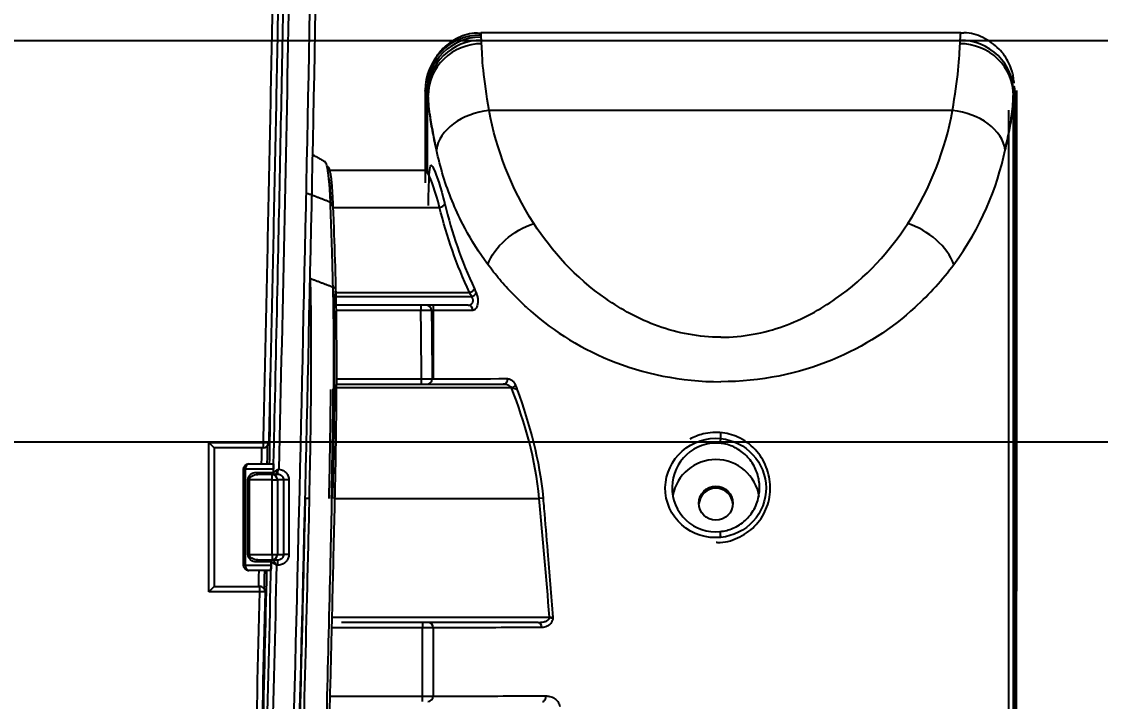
# Model space of a CAD drawing. Header units: millimetres. Extents: x 28 to 2369, y -329 to 1679.
# Drawn here: x 1979.1 to 2080.1, y 1280.6 to 1344.3 of the extents above; entities that cross this region are included whole.
import ezdxf

# ---------------------------------------------------------------- set-up
doc = ezdxf.new("R2010")
doc.units = ezdxf.units.MM
doc.layers.get('Defpoints').update_dxf_attribs({"linetype": 'CONTINUOUS'})
doc.layers.add('1LINE', color=7, linetype='CONTINUOUS')
doc.styles.add('Annotative', font='malgun.ttf')
doc.dimstyles.new('WOO', dxfattribs={"dimtxt": 20, "dimasz": 2, "dimexe": 1.25, "dimexo": 0.3, "dimgap": 1, "dimtad": 1, "dimdec": 1, "dimzin": 1, "dimdsep": 46, "dimtxsty": 'Annotative', "dimcen": 0, "dimclrd": 1, "dimclre": 1, "dimclrt": 2, "dimadec": 0, "dimazin": 0, "dimtfac": 1, "dimtdec": 1, "dimtofl": 0, "dimtmove": 0, "dimatfit": 3, "dimfxl": 0, "dimarcsym": 0})

# ---------------------------------------------------------------- blocks, each defined once
blk = doc.blocks.new('*D14')
at = {"layer": '1LINE', "color": 1, "lineweight": -2}
for p, q in [((1882.84, 1304.92), (2123.76, 1304.92)), ((2122.51, 1302.92), (2122.51, 846.68)), ((1807.34, 844.68), (2123.76, 844.68))]:
    blk.add_line(p, q, dxfattribs=at)
at = {"layer": '1LINE', "color": 1}
for points in [[(2122.18, 1302.92), (2122.84, 1302.92), (2122.51, 1304.92)], [(2122.18, 846.68), (2122.84, 846.68), (2122.51, 844.68)]]:
    blk.add_solid(points, dxfattribs=at)
at = {"layer": 'Defpoints', "color": 0}
for p in [(1882.54, 1304.92, 0), (1807.04, 844.68), (2122.51, 844.68)]:
    blk.add_point(p, dxfattribs=at)
at = {"layer": '1LINE', "color": 2, "insert": (2111.18, 1074.8), "char_height": 20, "attachment_point": 5, "rotation": 90, "style": 'Annotative'}
blk.add_mtext('460', dxfattribs=at)
blk = doc.blocks.new('*D15')
at = {"layer": '1LINE', "color": 1, "lineweight": -2}
for p, q in [((1882.84, 1342.52), (2179.26, 1342.52)), ((2178.01, 846.68), (2178.01, 1340.52)), ((1807.34, 844.68), (2179.26, 844.68))]:
    blk.add_line(p, q, dxfattribs=at)
at = {"layer": '1LINE', "color": 1}
for points in [[(2177.68, 1340.52), (2178.35, 1340.52), (2178.01, 1342.52)], [(2177.68, 846.68), (2178.35, 846.68), (2178.01, 844.68)]]:
    blk.add_solid(points, dxfattribs=at)
at = {"layer": 'Defpoints', "color": 0}
for p in [(1882.54, 1342.52, 0), (2178.01, 1342.52), (1807.04, 844.68)]:
    blk.add_point(p, dxfattribs=at)
at = {"layer": '1LINE', "color": 2, "insert": (2166.68, 1093.6), "char_height": 20, "attachment_point": 5, "rotation": 90, "style": 'Annotative'}
blk.add_mtext('498', dxfattribs=at)

msp = doc.modelspace()

# ---------------------------------------------------------------- linework, layer by layer
at = {"layer": '1LINE'}
for p, q in [((2067.03, 1343.25), (2022.08, 1343.25)), ((2066.26, 1335.97), (2022.84, 1335.97)), ((2016.93, 1330.34), (2007.91, 1330.34)), ((2008.22, 1326.88), (2018.21, 1326.88)), ((2008.48, 1318.91), (2021.02, 1318.91)), ((2008.49, 1318.53), (2021.2, 1318.53)), ((2020.89, 1317.72), (2008.5, 1317.72)), ((2016.46, 1317.22), (2008.51, 1317.22)), ((2016.46, 1317.72), (2016.46, 1317.22)), ((2008.54, 1310.82), (2016.52, 1310.82)), ((2016.52, 1310.32), (2016.52, 1310.82)), ((2008.51, 1310.32), (2024.18, 1310.32)), ((2024.95, 1309.99), (2008.54, 1309.99)), ((1997.09, 1304.36), (1996.59, 1304.86)), ((1996.59, 1290.86), (1996.59, 1304.86)), ((1996.59, 1304.86), (2001.71, 1304.86)), ((2001.71, 1304.36), (2001.71, 1304.86)), ((2001.71, 1304.86), (2002.21, 1304.85)), ((2001.71, 1304.36), (1997.09, 1304.36)), ((1997.09, 1304.36), (1997.09, 1291.36)), ((2000.34, 1302.86), (2002.65, 1302.86)), ((2000.01, 1302.36), (1999.84, 1302.36)), ((1999.84, 1293.36), (1999.84, 1302.36)), ((2002.65, 1302.36), (2000.01, 1302.36)), ((2000.01, 1302.36), (2000.01, 1293.36)), ((2001.07, 1302.06), (2002.64, 1302.06)), ((2002.84, 1301.86), (2001.2, 1301.86)), ((2002.54, 1301.36), (2002.54, 1301.86)), ((2003.04, 1301.86), (2002.84, 1301.86)), ((2003.04, 1302.18), (2003.04, 1301.86)), ((2000.38, 1301.36), (2000.25, 1301.36)), ((2000.25, 1294.36), (2000.25, 1301.36)), ((2000.38, 1301.36), (2000.38, 1294.36)), ((2002.54, 1301.36), (2000.38, 1301.36)), ((2002.54, 1301.36), (2003.02, 1301.36)), ((2004.1, 1301.36), (2003.62, 1301.36)), ((2008.38, 1299.62), (2027.55, 1299.62)), ((2027.9, 1299.65), (2027.55, 1299.62)), ((2000.38, 1294.36), (2000.25, 1294.36)), ((2000.38, 1294.36), (2002.54, 1294.36)), ((2002.44, 1293.66), (2001.07, 1293.66)), ((2001.2, 1293.86), (2002.64, 1293.86)), ((2002.54, 1294.36), (2003.02, 1294.36)), ((2002.54, 1294.36), (2002.54, 1293.86)), ((2002.64, 1293.86), (2003.04, 1293.86)), ((2003.04, 1293.86), (2003.04, 1293.36)), ((2004.1, 1294.36), (2003.62, 1294.36)), ((2000.01, 1293.36), (1999.84, 1293.36)), ((2000.01, 1293.36), (2002.43, 1293.36)), ((2002.4, 1292.86), (2000.34, 1292.86)), ((2003.04, 1293.36), (2002.94, 1293.36)), ((1996.59, 1290.86), (1997.09, 1291.36)), ((2001.38, 1290.86), (1996.59, 1290.86)), ((1997.09, 1291.36), (2001.38, 1291.36)), ((2001.38, 1290.86), (2001.38, 1291.36)), ((2001.88, 1290.85), (2001.38, 1290.86)), ((2001.82, 1288.49), (2001.93, 1288.49)), ((2008.12, 1288.49), (2028.51, 1288.49)), ((2028.51, 1288.42), (2028.51, 1288.49)), ((2001.91, 1287.49), (2001.79, 1287.49)), ((2001.92, 1287.99), (2001.8, 1287.99)), ((2016.62, 1287.49), (2008.09, 1287.49)), ((2027.44, 1287.99), (2009.03, 1287.99)), ((2016.62, 1287.99), (2016.62, 1287.49)), ((2001.63, 1281.09), (2001.75, 1281.09)), ((2007.93, 1281.09), (2016.62, 1281.09)), ((2016.62, 1280.59), (2016.62, 1281.09))]:
    msp.add_line(p, q, dxfattribs=at)
for centre, start, end in [((2001.71, 1304.86, 0), 270, 358.6756), ((2001.38, 1290.86, 0), 358.5991, 90)]:
    msp.add_arc(centre, 0.5, start, end, dxfattribs=at)
at = {"layer": '1LINE', "extrusion": (0, 0, -1)}
msp.add_arc((-2000.34, 1302.36, 0), 0.5, 0, 90, dxfattribs=at)
at = {"layer": '1LINE', "extrusion": (-1.0676e-27, -5.81175e-12, -1)}
msp.add_arc((-2000.34, 1293.36, 0), 0.5, 270, 0, dxfattribs=at)
at = {"layer": '1LINE'}
for centre, major_axis, ratio, start_param, end_param in [((2022.06, 1337.84), (-5.21, 0), 0.996854, 4.7129, 6.282399), ((2022.06, 1337.84), (-5.01, 0), 0.996854, 4.712926, 6.28241), ((2022.13, 1337.7), (-4.99, -0.36), 0.972278, 4.641935, 6.220545), ((2022.15, 1337.43), (-4.99, -0.37), 0.959062, 4.640744, 6.21924), ((2066.96, 1337.43), (4.99, -0.37), 0.959062, 0.063945, 1.642442), ((2066.97, 1337.7), (4.99, -0.36), 0.972278, 0.06264, 1.64125), ((2022.84, 1332.42), (-4.91, -0.95), 0.702215, 4.577394, 6.050556), ((2066.26, 1332.42), (4.91, -0.95), 0.702215, 0.23263, 1.705791), ((2018.21, 1327.21), (-0.485, -0.12), 0.636117, 1.414307, 2.813302), ((2021.02, 1319.24), (-0.452, -0.213), 0.609412, 1.291656, 2.54776), ((2021.2, 1318.85), (0.453, 0.212), 0.596696, 4.439555, 5.682854), ((2016.96, 1317.22), (0, -0.5), 0.998391, 1.58053, 3.141593), ((2020.89, 1317.22), (0, -0.5), 0.898123, 1.611486, 3.141593), ((2017.01, 1310.82), (0, 0.5), 0.99758, 3.141593, 4.719607), ((2024.18, 1310.82), (0, 0.5), 0.803808, 3.141593, 4.768812), ((2024.95, 1310.16), (0.468, 0.175), 0.328365, 4.590146, 5.563015), ((2000.34, 1302.36), (0, 0.5), 0.650791, 0, 1.570796), ((2044.09, 1299.17), (4.1, 0), 0.996854, 1.570796, 2.96252), ((2044.09, 1299.17), (4.1, 0), 0.996854, 0.143041, 1.570796), ((2001.2, 1302.06), (0, -0.2), 0.650791, 4.712389, 6.283185), ((2002.54, 1301.36), (0, 0.5), 0.949336, 4.712389, 6.283185), ((2002.84, 1302.06), (-0.14, 0.143), 0.999445, 0.773984, 2.367608), ((2002.84, 1302.06), (0, -0.2), 0.999728, 4.689013, 6.283185), ((2003.04, 1302.25), (-0.14, 0.143), 0.256549, 1.313981, 1.827612), ((2044.09, 1298.97), (1.6, 0), 0.996854, 1.570795, 3.079444), ((2044.09, 1298.97), (1.6, 0), 0.996854, 0.062145, 1.570795), ((2001.2, 1293.66), (0, 0.2), 0.650791, 0, 1.570796), ((2002.64, 1293.66), (0, -0.2), 0.999747, 3.141593, 4.688213), ((2002.64, 1293.66), (0.143, 0.14), 0.999507, 0.797736, 2.343856), ((2002.54, 1294.36), (0, 0.5), 0.949336, 3.141593, 4.712389), ((2000.34, 1293.36), (0, 0.5), 0.650791, 1.570796, 3.141593), ((2028.51, 1288.36), (0.498, -0.041), 0.135392, 0.883093, 1.58195), ((2017.12, 1287.49), (0, -0.5), 0.99513, 1.571264, 3.141593), ((2027.44, 1287.49), (0, -0.5), 0.672653, 1.616251, 3.141593), ((2017.11, 1281.09), (0, 0.5), 0.994705, 3.141593, 4.711402), ((2027.85, 1281.09), (0, 0.5), 0.646936, 3.141593, 4.751918)]:
    msp.add_ellipse(centre, major_axis=major_axis, ratio=ratio, start_param=start_param, end_param=end_param, dxfattribs=at)
at = {"layer": '1LINE', "extrusion": (-1.0676e-27, -5.81175e-12, -1)}
for centre, ratio, start_param, end_param in [((2001.07, 1301.36, 0), 0.857143, 3.141593, 4.712389), ((2001.2, 1301.36, 0), 0.612245, 3.141593, 4.712389), ((2001.07, 1294.36, 0), 0.857143, 1.570796, 3.141593), ((2001.2, 1294.36, 0), 0.612245, 1.570796, 3.141593)]:
    msp.add_ellipse(centre, major_axis=(0.817, 0), ratio=ratio, start_param=start_param, end_param=end_param, dxfattribs=at)
at = {"layer": '1LINE'}
msp.add_ellipse((2044.09, 1299.17), major_axis=(1.6, 0), ratio=0.996854, dxfattribs=at)
for points, knots in [([(2001.71, 1304.86), (2001.88, 1312.26), (2002.04, 1319.65), (2002.36, 1334.77), (2002.51, 1342.48), (2002.66, 1350.2)], [0, 0, 0, 0, 0.489356, 0.489356, 1, 1, 1, 1]), ([(2003.15, 1349.7), (2003.01, 1342.15), (2002.86, 1334.59), (2002.54, 1319.64), (2002.38, 1312.24), (2002.21, 1304.85)], [0, 0, 0, 0, 0.505292, 0.505292, 1, 1, 1, 1]), ([(2002.64, 1302.06), (2002.65, 1302.4), (2002.66, 1302.73), (2002.7, 1304.4), (2002.73, 1305.73), (2002.88, 1312.4), (2003, 1317.73), (2003.3, 1331.87), (2003.48, 1340.69), (2003.65, 1349.5)], [0, 0, 0, 0, 0.021074, 0.021074, 0.105376, 0.105376, 0.442583, 0.442583, 1, 1, 1, 1]), ([(2022.07, 1343.17), (2021.86, 1343.2), (2021.07, 1343.25), (2019.83, 1342.79), (2018.65, 1341.96), (2017.88, 1341.04), (2017.43, 1340.17), (2017.21, 1339.44), (2017.12, 1338.96), (2017.09, 1338.69), (2017.08, 1338.57), (2017.08, 1338.52)], [0, 0, 0, 0, 0.079023, 0.294794, 0.467029, 0.612052, 0.733894, 0.830955, 0.895955, 0.944173, 1, 1, 1, 1]), ([(2072.02, 1338.54), (2072.02, 1338.57), (2072.02, 1338.65), (2071.99, 1338.91), (2071.88, 1339.54), (2071.52, 1340.58), (2070.64, 1341.86), (2069.17, 1342.86), (2067.84, 1343.31), (2067.14, 1343.21), (2067.03, 1343.19)], [0, 0, 0, 0, 0.034287, 0.102042, 0.169673, 0.306018, 0.507571, 0.737416, 0.959731, 1, 1, 1, 1]), ([(2022.84, 1335.97), (2022.61, 1337.43), (2022.43, 1338.69), (2022.2, 1340.8), (2022.18, 1341.65), (2022.15, 1342.23)], [0, 0, 0, 0, 0.5, 0.5, 1, 1, 1, 1]), ([(2066.26, 1335.97), (2066.49, 1337.43), (2066.67, 1338.69), (2066.9, 1340.8), (2066.92, 1341.65), (2066.96, 1342.23)], [0, 0, 0, 0, 0.5, 0.5, 1, 1, 1, 1]), ([(2017.13, 1337.64), (2017.11, 1337.9), (2017.1, 1338.07), (2017.08, 1338.24), (2017.07, 1338.25), (2017.07, 1338.17)], [0, 0, 0, 0, 0.513502, 0.513502, 1, 1, 1, 1]), ([(2071.97, 1337.64), (2071.99, 1337.9), (2072, 1338.07), (2072.02, 1338.24), (2072.03, 1338.25), (2072.04, 1338.17)], [0, 0, 0, 0, 0.513502, 0.513502, 1, 1, 1, 1]), ([(2017.13, 1337.64), (2017.14, 1337.56), (2017.14, 1337.46), (2017.15, 1337.37), (2017.15, 1337.37), (2017.15, 1337.37)], [0, 0, 0, 0, 0.999942, 0.999942, 1, 1, 1, 1]), ([(2017.29, 1335.62), (2017.26, 1335.96), (2017.18, 1336.62), (2017.16, 1337.12), (2017.15, 1337.37)], [0, 0, 0, 0, 0.51819, 1, 1, 1, 1]), ([(2071.81, 1335.62), (2071.86, 1335.98), (2071.89, 1336.31), (2071.93, 1336.9), (2071.94, 1337.15), (2071.95, 1337.37)], [0, 0, 0, 0, 0.5, 0.5, 1, 1, 1, 1]), ([(2071.95, 1337.74), (2071.94, 1317.71), (2071.92, 1277.65), (2071.91, 1231.34), (2071.91, 1205.05), (2071.91, 1198.79)], [0, 0, 0, 0, 0.43245, 0.8649, 1, 1, 1, 1]), ([(2071.97, 1337.64), (2071.97, 1337.56), (2071.96, 1337.46), (2071.95, 1337.37), (2071.95, 1337.37), (2071.95, 1337.37)], [0, 0, 0, 0, 0.999942, 0.999942, 1, 1, 1, 1]), ([(2072.14, 1337.74), (2072.13, 1317.71), (2072.11, 1277.65), (2072.1, 1229.71), (2072.1, 1201.8), (2072.1, 1193.92)], [0, 0, 0, 0, 0.417804, 0.835608, 1, 1, 1, 1]), ([(2072.21, 1192.21), (2072.21, 1200.68), (2072.22, 1249.2), (2072.24, 1297.73), (2072.25, 1337.79)], [0, 0, 0, 0, 0.174529, 1, 1, 1, 1]), ([(2017.91, 1332.29), (2017.84, 1332.61), (2017.71, 1333.25), (2017.54, 1334.11), (2017.39, 1334.92), (2017.33, 1335.39), (2017.29, 1335.62)], [0, 0, 0, 0, 0.249582, 0.499411, 0.749607, 1, 1, 1, 1]), ([(2071.19, 1332.29), (2071.26, 1332.61), (2071.4, 1333.25), (2071.57, 1334.11), (2071.71, 1334.92), (2071.78, 1335.39), (2071.81, 1335.62)], [0, 0, 0, 0, 0.249582, 0.499411, 0.749607, 1, 1, 1, 1]), ([(2022.72, 1321.55), (2022.62, 1321.69), (2021.73, 1322.92), (2020.54, 1324.89), (2019.34, 1327.53), (2018.5, 1329.85), (2018.11, 1331.47), (2017.91, 1332.29)], [0, 0, 0, 0, 0.041628, 0.364002, 0.565564, 0.777464, 1, 1, 1, 1]), ([(2007.98, 1327.4), (2007.91, 1329.08), (2007.8, 1330.27), (2007.6, 1331.01), (2007.54, 1331.12), (2007.48, 1331.15)], [0, 0, 0, 0, 0.743234, 0.743234, 1, 1, 1, 1]), ([(2017.16, 1327.06), (2017.19, 1328.48), (2017.22, 1329.58), (2017.32, 1330.93), (2017.4, 1331.04), (2017.91, 1329.97), (2018.31, 1328.81), (2018.7, 1327.22)], [0, 0, 0, 0, 0.3044, 0.3044, 0.6522, 0.6522, 1, 1, 1, 1]), ([(2007.67, 1330.72), (2007.67, 1330.72), (2007.67, 1330.72), (2007.68, 1330.73), (2007.69, 1330.73), (2007.69, 1330.73), (2007.7, 1330.73), (2007.7, 1330.73), (2007.71, 1330.73), (2007.72, 1330.72), (2007.72, 1330.72), (2007.73, 1330.72), (2007.74, 1330.72), (2007.75, 1330.71), (2007.75, 1330.71), (2007.76, 1330.7), (2007.77, 1330.69), (2007.78, 1330.68), (2007.78, 1330.68), (2007.79, 1330.67), (2007.79, 1330.66), (2007.8, 1330.64), (2007.81, 1330.64), (2007.82, 1330.62), (2007.82, 1330.61), (2007.83, 1330.59), (2007.84, 1330.58), (2007.85, 1330.56), (2007.85, 1330.55), (2007.86, 1330.53), (2007.86, 1330.52), (2007.87, 1330.49), (2007.87, 1330.48), (2007.88, 1330.45), (2007.89, 1330.44), (2007.89, 1330.41), (2007.9, 1330.4), (2007.91, 1330.37), (2007.91, 1330.36), (2007.93, 1330.27), (2007.95, 1330.19), (2007.98, 1330), (2008, 1329.9), (2008.03, 1329.68), (2008.05, 1329.56), (2008.08, 1329.3), (2008.09, 1329.16), (2008.12, 1328.86), (2008.13, 1328.71), (2008.15, 1328.38), (2008.16, 1328.2), (2008.18, 1327.84), (2008.19, 1327.66), (2008.2, 1327.36), (2008.21, 1327.26), (2008.21, 1327.16)], [0, 0, 0, 0, 0.018287, 0.018287, 0.029799, 0.029799, 0.045689, 0.045689, 0.063177, 0.063177, 0.081712, 0.081712, 0.10093, 0.10093, 0.120582, 0.120582, 0.140483, 0.140483, 0.160497, 0.160497, 0.180512, 0.180512, 0.200437, 0.200437, 0.220195, 0.220195, 0.239718, 0.239718, 0.258944, 0.258944, 0.277819, 0.277819, 0.296296, 0.296296, 0.31433, 0.31433, 0.331875, 0.331875, 0.349397, 0.349397, 0.436153, 0.436153, 0.522906, 0.522906, 0.609657, 0.609657, 0.696409, 0.696409, 0.783161, 0.783161, 0.869915, 0.869915, 0.956672, 0.956672, 1, 1, 1, 1]), ([(2018.21, 1326.88), (2017.82, 1328.39), (2017.42, 1329.49), (2017.04, 1330.24), (2016.96, 1330.35), (2016.9, 1330.33)], [0, 0, 0, 0, 0.684038, 0.684038, 1, 1, 1, 1]), ([(2008.23, 1319.43), (2008.21, 1320.51), (2008.18, 1321.6), (2008.12, 1323.47), (2008.09, 1324.25), (2008.04, 1325.83), (2008.01, 1326.62), (2007.98, 1327.4)], [0, 0, 0, 0, 0.407597, 0.407597, 0.703798, 0.703798, 1, 1, 1, 1]), ([(2008.21, 1327.11), (2008.22, 1327.01), (2008.22, 1326.9), (2008.24, 1326.4), (2008.26, 1325.99), (2008.33, 1323.96), (2008.39, 1322.34), (2008.45, 1320.2), (2008.46, 1319.69), (2008.47, 1319.18)], [0, 0, 0, 0, 0.038394, 0.038394, 0.191969, 0.191969, 0.806275, 0.806275, 1, 1, 1, 1]), ([(2022.72, 1321.55), (2023.02, 1322.35), (2023.61, 1323.16), (2025.14, 1324.53), (2026.09, 1325.07), (2027.04, 1325.38)], [0, 0, 0, 0, 0.5, 0.5, 1, 1, 1, 1]), ([(2044.55, 1314.72), (2042.49, 1314.72), (2040.5, 1315.11), (2036.86, 1316.42), (2035.24, 1317.32), (2030.87, 1320.37), (2028.74, 1322.77), (2027.04, 1325.38)], [0, 0, 0, 0, 0.25, 0.25, 0.5, 0.5, 1, 1, 1, 1]), ([(2044.55, 1314.72), (2046.62, 1314.72), (2048.6, 1315.11), (2052.24, 1316.42), (2053.87, 1317.32), (2058.23, 1320.37), (2060.37, 1322.77), (2062.06, 1325.38)], [0, 0, 0, 0, 0.25, 0.25, 0.5, 0.5, 1, 1, 1, 1]), ([(2066.38, 1321.55), (2066.08, 1322.35), (2065.5, 1323.16), (2063.96, 1324.53), (2063.01, 1325.07), (2062.06, 1325.38)], [0, 0, 0, 0, 0.5, 0.5, 1, 1, 1, 1]), ([(2026.37, 1317.52), (2025.94, 1317.93), (2025.04, 1318.78), (2023.82, 1320.12), (2023.09, 1321.07), (2022.72, 1321.55)], [0, 0, 0, 0, 0.320649, 0.659857, 1, 1, 1, 1]), ([(2006.09, 1320.24), (2006.16, 1317.38), (2006.18, 1314.11), (2006.14, 1308.86), (2006.13, 1307.03), (2006.07, 1303.36), (2006.01, 1301.5), (2005.99, 1299.61)], [0, 0, 0, 0, 0.5, 0.5, 0.75, 0.75, 1, 1, 1, 1]), ([(2007.34, 1267.77), (2007.58, 1276.67), (2007.81, 1285.56), (2008.07, 1296.68), (2008.12, 1298.91), (2008.21, 1303.35), (2008.25, 1305.58), (2008.32, 1311.99), (2008.32, 1316.05), (2008.23, 1319.43)], [0, 0, 0, 0, 0.5, 0.5, 0.625, 0.625, 0.75, 0.75, 1, 1, 1, 1]), ([(2008.28, 1319.04), (2008.35, 1316.37), (2008.36, 1313.28), (2008.32, 1306.62), (2008.26, 1303.13), (2008.18, 1299.62)], [0, 0, 0, 0, 0.5, 0.5, 1, 1, 1, 1]), ([(2008.47, 1319.14), (2008.48, 1319.04), (2008.48, 1318.94), (2008.49, 1318.43), (2008.5, 1318.01), (2008.51, 1317.15), (2008.52, 1316.71), (2008.53, 1315.82), (2008.53, 1315.37), (2008.54, 1314.45), (2008.54, 1313.98), (2008.55, 1313.04), (2008.55, 1312.56), (2008.54, 1311.59), (2008.54, 1311.09), (2008.54, 1310.1), (2008.53, 1309.6), (2008.53, 1308.59), (2008.52, 1308.07), (2008.51, 1307.05), (2008.5, 1306.53), (2008.49, 1305.49), (2008.48, 1304.96), (2008.47, 1303.91), (2008.46, 1303.38), (2008.44, 1302.31), (2008.43, 1301.77), (2008.4, 1300.7), (2008.39, 1300.16), (2008.38, 1299.62)], [0, 0, 0, 0, 0.018822, 0.018822, 0.094159, 0.094159, 0.169496, 0.169496, 0.244834, 0.244834, 0.320172, 0.320172, 0.395509, 0.395509, 0.470846, 0.470846, 0.546181, 0.546181, 0.621517, 0.621517, 0.696856, 0.696856, 0.772194, 0.772194, 0.847533, 0.847533, 0.923658, 0.923658, 1, 1, 1, 1]), ([(2021.64, 1318.87), (2021.66, 1318.84), (2021.67, 1318.8), (2021.72, 1318.67), (2021.75, 1318.55), (2021.79, 1318.33), (2021.8, 1318.22), (2021.79, 1318.06), (2021.79, 1318.01), (2021.78, 1317.87), (2021.76, 1317.77), (2021.71, 1317.59), (2021.67, 1317.52), (2021.6, 1317.39), (2021.55, 1317.34), (2021.45, 1317.26), (2021.4, 1317.24), (2021.34, 1317.24)], [0, 0, 0, 0, 0.057666, 0.057666, 0.216092, 0.216092, 0.355797, 0.355797, 0.41585, 0.41585, 0.553103, 0.553103, 0.689207, 0.689207, 0.834486, 0.834486, 1, 1, 1, 1]), ([(2020.89, 1317.72), (2020.89, 1317.72), (2020.89, 1317.72), (2020.95, 1317.72), (2021.01, 1317.73), (2021.11, 1317.76), (2021.15, 1317.79), (2021.23, 1317.86), (2021.26, 1317.89), (2021.31, 1317.97), (2021.32, 1318.01), (2021.34, 1318.06), (2021.34, 1318.07), (2021.35, 1318.1), (2021.35, 1318.13), (2021.35, 1318.19), (2021.35, 1318.23), (2021.34, 1318.28), (2021.33, 1318.3), (2021.31, 1318.37), (2021.29, 1318.42), (2021.25, 1318.47), (2021.25, 1318.47), (2021.23, 1318.5), (2021.21, 1318.52), (2021.2, 1318.53)], [0, 0, 0, 0, 0.004887, 0.004887, 0.186463, 0.186463, 0.343695, 0.343695, 0.481208, 0.481208, 0.578451, 0.578451, 0.608626, 0.608626, 0.662474, 0.662474, 0.753534, 0.753534, 0.787854, 0.787854, 0.918474, 0.918474, 0.940604, 0.940604, 1, 1, 1, 1]), ([(2016.52, 1310.82), (2016.51, 1311.88), (2016.5, 1312.95), (2016.48, 1315.08), (2016.47, 1316.15), (2016.46, 1317.22)], [0, 0, 0, 0, 0.498978, 0.498978, 1, 1, 1, 1]), ([(2017.46, 1317.22), (2017.46, 1317.22), (2017.45, 1317.22), (2017.41, 1317.22), (2017.37, 1317.22), (2017.25, 1317.22), (2017.17, 1317.22), (2017, 1317.22), (2016.9, 1317.22), (2016.69, 1317.22), (2016.57, 1317.22), (2016.46, 1317.22)], [0, 0, 0, 0, 0.107969, 0.107969, 0.33097, 0.33097, 0.553979, 0.553979, 0.776991, 0.776991, 1, 1, 1, 1]), ([(2021.34, 1317.24), (2020.09, 1317.23), (2019.14, 1317.23), (2017.89, 1317.22), (2017.62, 1317.22), (2017.46, 1317.22)], [0, 0, 0, 0, 0.5, 0.5, 1, 1, 1, 1]), ([(2017.46, 1317.22), (2017.47, 1316.15), (2017.48, 1315.09), (2017.5, 1312.95), (2017.51, 1311.89), (2017.51, 1310.82)], [0, 0, 0, 0, 0.500362, 0.500362, 1, 1, 1, 1]), ([(2026.37, 1317.51), (2028.48, 1315.59), (2031.07, 1313.85), (2037.23, 1311.31), (2040.83, 1310.55), (2044.55, 1310.55)], [0, 0, 0, 0, 0.5, 0.5, 1, 1, 1, 1]), ([(2062.73, 1317.51), (2060.62, 1315.59), (2058.03, 1313.85), (2051.87, 1311.31), (2048.28, 1310.55), (2044.55, 1310.55)], [0, 0, 0, 0, 0.5, 0.5, 1, 1, 1, 1]), ([(2002.32, 1310.86), (2002.32, 1310.59), (2002.32, 1310.33), (2002.32, 1307.76), (2002.3, 1305.33), (2002.26, 1302.86)], [0, 0, 0, 0, 0.105231, 0.105231, 1, 1, 1, 1]), ([(2016.52, 1310.82), (2016.63, 1310.82), (2016.74, 1310.82), (2016.95, 1310.82), (2017.05, 1310.82), (2017.23, 1310.82), (2017.3, 1310.82), (2017.42, 1310.82), (2017.47, 1310.82), (2017.5, 1310.82), (2017.51, 1310.82), (2017.51, 1310.82)], [0, 0, 0, 0, 0.224909, 0.224909, 0.449819, 0.449819, 0.674727, 0.674727, 0.899631, 0.899631, 1, 1, 1, 1]), ([(2017.51, 1310.82), (2017.78, 1310.82), (2018.2, 1310.82), (2020.53, 1310.83), (2022.31, 1310.84), (2024.58, 1310.84)], [0, 0, 0, 0, 0.5, 0.5, 1, 1, 1, 1]), ([(2024.58, 1310.84), (2024.63, 1310.84), (2024.68, 1310.84), (2024.82, 1310.8), (2024.91, 1310.75), (2025.06, 1310.64), (2025.12, 1310.57), (2025.24, 1310.4), (2025.3, 1310.3), (2025.34, 1310.19)], [0, 0, 0, 0, 0.178756, 0.178756, 0.484775, 0.484775, 0.740481, 0.740481, 1, 1, 1, 1]), ([(2024.95, 1309.99), (2024.9, 1310.05), (2024.85, 1310.1), (2024.73, 1310.18), (2024.66, 1310.21), (2024.51, 1310.27), (2024.42, 1310.29), (2024.28, 1310.31), (2024.23, 1310.32), (2024.18, 1310.32)], [0, 0, 0, 0, 0.234158, 0.234158, 0.489488, 0.489488, 0.810376, 0.810376, 1, 1, 1, 1]), ([(2025.49, 1309.79), (2025.45, 1309.81), (2025.4, 1309.83), (2025.3, 1309.87), (2025.23, 1309.9), (2025.09, 1309.95), (2025.02, 1309.97), (2024.95, 1309.99)], [0, 0, 0, 0, 0.286872, 0.286872, 0.651307, 0.651307, 1, 1, 1, 1]), ([(2025.34, 1310.19), (2025.36, 1310.12), (2025.39, 1310.05), (2025.43, 1309.94), (2025.44, 1309.9), (2025.46, 1309.84), (2025.47, 1309.82), (2025.48, 1309.79), (2025.48, 1309.79), (2025.49, 1309.79)], [0, 0, 0, 0, 0.54843, 0.54843, 0.793366, 0.793366, 0.986215, 0.986215, 1, 1, 1, 1]), ([(2044.11, 1295.52), (2044.16, 1295.51), (2044.85, 1295.43), (2046.18, 1295.85), (2047.8, 1296.91), (2048.89, 1298.55), (2049.3, 1300.46), (2049, 1302.39), (2048.02, 1304.12), (2046.5, 1305.32), (2044.69, 1305.88), (2043.01, 1305.77), (2042.05, 1305.39), (2041.65, 1305.17)], [0, 0, 0, 0, 0.00829, 0.110845, 0.213906, 0.3168, 0.418891, 0.521593, 0.627789, 0.737017, 0.829793, 0.927263, 1, 1, 1, 1]), ([(2044.55, 1295.97), (2043.23, 1295.83), (2041.88, 1296.26), (2039.92, 1298), (2039.33, 1299.32), (2039.38, 1301.95), (2039.98, 1303.2), (2041.89, 1304.9), (2043.23, 1305.36), (2044.55, 1305.23)], [0, 0, 0, 0, 0.25, 0.25, 0.5, 0.5, 0.75, 0.75, 1, 1, 1, 1]), ([(2044.5, 1304.79), (2043.33, 1304.91), (2042.16, 1304.48), (2040.52, 1302.95), (2040.01, 1301.85), (2039.96, 1299.54), (2040.45, 1298.37), (2042.14, 1296.79), (2043.33, 1296.39), (2044.5, 1296.52)], [0, 0, 0, 0, 0.25, 0.25, 0.5, 0.5, 0.75, 0.75, 1, 1, 1, 1]), ([(2044.5, 1304.79), (2044.5, 1304.79), (2044.51, 1304.81), (2044.51, 1304.87), (2044.52, 1304.9), (2044.52, 1304.97), (2044.53, 1305.02), (2044.54, 1305.12), (2044.55, 1305.17), (2044.55, 1305.23)], [0, 0, 0, 0, 0.304392, 0.304392, 0.508182, 0.508182, 0.754091, 0.754091, 1, 1, 1, 1]), ([(2044.5, 1296.52), (2044.91, 1296.56), (2045.31, 1296.66), (2046.1, 1297), (2046.5, 1297.25), (2047.17, 1297.86), (2047.46, 1298.22), (2047.9, 1299.03), (2048.05, 1299.48), (2048.2, 1300.39), (2048.2, 1300.86), (2048.06, 1301.72), (2047.93, 1302.13), (2047.54, 1302.91), (2047.27, 1303.29), (2046.65, 1303.91), (2046.29, 1304.17), (2045.54, 1304.56), (2045.13, 1304.69), (2044.64, 1304.77), (2044.57, 1304.78), (2044.5, 1304.79)], [0, 0, 0, 0, 0.100068, 0.100068, 0.212111, 0.212111, 0.323957, 0.323957, 0.438096, 0.438096, 0.552401, 0.552401, 0.656751, 0.656751, 0.771841, 0.771841, 0.878735, 0.878735, 0.982647, 0.982647, 1, 1, 1, 1]), ([(2044.55, 1305.23), (2045.71, 1305.11), (2046.79, 1304.55), (2048.32, 1302.88), (2048.78, 1301.76), (2048.8, 1299.48), (2048.36, 1298.32), (2046.81, 1296.63), (2045.71, 1296.08), (2044.55, 1295.97)], [0, 0, 0, 0, 0.25, 0.25, 0.5, 0.5, 0.75, 0.75, 1, 1, 1, 1]), ([(2002.65, 1302.86), (2002.65, 1302.86), (2002.65, 1302.85), (2002.65, 1302.8), (2002.65, 1302.77), (2002.65, 1302.69), (2002.65, 1302.65), (2002.65, 1302.57), (2002.65, 1302.53), (2002.65, 1302.44), (2002.65, 1302.4), (2002.65, 1302.36)], [0, 0, 0, 0, 0.275963, 0.275963, 0.525976, 0.525976, 0.713999, 0.713999, 0.866692, 0.866692, 1, 1, 1, 1]), ([(2002.64, 1302.06), (2002.65, 1302.07), (2002.65, 1302.07), (2002.67, 1302.08), (2002.69, 1302.09), (2002.74, 1302.12), (2002.77, 1302.14), (2002.86, 1302.19), (2002.91, 1302.22), (2002.97, 1302.26)], [0, 0, 0, 0, 0.188076, 0.188076, 0.402204, 0.402204, 0.656294, 0.656294, 1, 1, 1, 1]), ([(2003.04, 1302.18), (2003.01, 1302.12), (2002.97, 1302.07), (2002.92, 1301.98), (2002.9, 1301.95), (2002.87, 1301.91), (2002.86, 1301.89), (2002.85, 1301.87), (2002.84, 1301.86), (2002.84, 1301.86)], [0, 0, 0, 0, 0.343706, 0.343706, 0.597796, 0.597796, 0.811924, 0.811924, 1, 1, 1, 1]), ([(2003.15, 1302.35), (2003.15, 1302.35), (2003.15, 1302.35), (2003.15, 1302.35), (2003.14, 1302.35), (2003.14, 1302.35), (2003.14, 1302.35), (2003.13, 1302.34), (2003.12, 1302.34), (2003.1, 1302.32), (2003.08, 1302.32), (2003.03, 1302.29), (2003, 1302.27), (2002.97, 1302.26)], [0, 0, 0, 0, 0.021617, 0.021617, 0.04826, 0.04826, 0.102809, 0.102809, 0.21853, 0.21853, 0.463804, 0.463804, 1, 1, 1, 1]), ([(2003.15, 1302.35), (2003.15, 1302.35), (2003.15, 1302.35), (2003.15, 1302.35), (2003.15, 1302.35), (2003.14, 1302.34), (2003.14, 1302.34), (2003.14, 1302.33), (2003.13, 1302.33), (2003.12, 1302.31), (2003.11, 1302.29), (2003.08, 1302.25), (2003.06, 1302.21), (2003.04, 1302.18)], [0, 0, 0, 0, 0.021815, 0.021815, 0.042045, 0.042045, 0.090158, 0.090158, 0.194476, 0.194476, 0.426469, 0.426469, 1, 1, 1, 1]), ([(2003.62, 1301.36), (2003.62, 1301.39), (2003.62, 1301.42), (2003.6, 1301.5), (2003.58, 1301.56), (2003.51, 1301.66), (2003.47, 1301.7), (2003.37, 1301.78), (2003.3, 1301.81), (2003.18, 1301.85), (2003.11, 1301.86), (2003.04, 1301.86)], [0, 0, 0, 0, 0.097134, 0.097134, 0.298934, 0.298934, 0.520428, 0.520428, 0.757506, 0.757506, 1, 1, 1, 1]), ([(2003.15, 1302.35), (2003.24, 1302.35), (2003.32, 1302.33), (2003.52, 1302.26), (2003.63, 1302.2), (2003.82, 1302.04), (2003.9, 1301.95), (2004.02, 1301.75), (2004.06, 1301.64), (2004.09, 1301.47), (2004.1, 1301.42), (2004.1, 1301.36)], [0, 0, 0, 0, 0.173817, 0.173817, 0.420408, 0.420408, 0.660491, 0.660491, 0.888242, 0.888242, 1, 1, 1, 1]), ([(2002.54, 1294.36), (2002.54, 1294.69), (2002.54, 1295.03), (2002.54, 1296.69), (2002.54, 1298.03), (2002.54, 1300.03), (2002.54, 1300.69), (2002.54, 1301.36)], [0, 0, 0, 0, 0.142857, 0.142857, 0.714286, 0.714286, 1, 1, 1, 1]), ([(2003.62, 1301.36), (2003.55, 1301.36), (2003.49, 1301.36), (2003.29, 1301.36), (2003.15, 1301.36), (2003.02, 1301.36)], [0, 0, 0, 0, 0.332416, 0.332416, 1, 1, 1, 1]), ([(2003.02, 1301.36), (2003.02, 1301.03), (2003.02, 1300.69), (2003.02, 1299.03), (2003.02, 1297.69), (2003.02, 1295.69), (2003.02, 1295.03), (2003.02, 1294.36)], [0, 0, 0, 0, 0.142857, 0.142857, 0.714286, 0.714286, 1, 1, 1, 1]), ([(2003.62, 1294.36), (2003.62, 1294.69), (2003.62, 1295.03), (2003.62, 1296.69), (2003.62, 1298.03), (2003.62, 1300.03), (2003.62, 1300.69), (2003.62, 1301.36)], [0, 0, 0, 0, 0.142857, 0.142857, 0.714286, 0.714286, 1, 1, 1, 1]), ([(2004.1, 1301.36), (2004.1, 1301.03), (2004.1, 1300.69), (2004.1, 1299.03), (2004.1, 1297.69), (2004.1, 1295.69), (2004.1, 1295.03), (2004.1, 1294.36)], [0, 0, 0, 0, 0.142857, 0.142857, 0.714286, 0.714286, 1, 1, 1, 1]), ([(2005.62, 1299.62), (2005.59, 1298.32), (2005.56, 1297.02), (2005.46, 1292.72), (2005.39, 1289.73), (2005.24, 1283.73), (2005.16, 1280.74), (2005.02, 1275.23), (2004.96, 1272.72), (2004.87, 1269.42), (2004.85, 1268.63), (2004.83, 1267.84)], [0, 0, 0, 0, 0.122631, 0.122631, 0.405477, 0.405477, 0.688324, 0.688324, 0.925157, 0.925157, 1, 1, 1, 1]), ([(2005.99, 1299.61), (2005.95, 1296.85), (2005.86, 1294.09), (2005.66, 1285.81), (2005.52, 1280.29), (2005.32, 1272.46), (2005.26, 1270.14), (2005.19, 1267.83)], [0, 0, 0, 0, 0.260718, 0.260718, 0.78175, 0.78175, 1, 1, 1, 1]), ([(2008.38, 1299.62), (2008.38, 1299.48), (2008.37, 1299.35), (2008.37, 1299.12), (2008.37, 1299.03), (2008.36, 1298.55), (2008.35, 1298.17), (2008.32, 1297.04), (2008.3, 1296.28), (2008.21, 1292.49), (2008.14, 1289.46), (2008.01, 1284.07), (2007.95, 1281.72), (2007.88, 1279.08), (2007.87, 1278.79), (2007.84, 1277.33), (2007.81, 1276.16), (2007.72, 1272.75), (2007.66, 1270.52), (2007.6, 1268.28)], [0, 0, 0, 0, 0.012762, 0.012762, 0.021832, 0.021832, 0.058115, 0.058115, 0.13068, 0.13068, 0.420939, 0.420939, 0.646071, 0.646071, 0.674043, 0.674043, 0.785928, 0.785928, 1, 1, 1, 1]), ([(2027.9, 1299.65), (2027.93, 1299.32), (2027.96, 1298.99), (2028.1, 1297.33), (2028.21, 1296), (2028.5, 1292.6), (2028.67, 1290.53), (2028.83, 1288.47)], [0, 0, 0, 0, 0.089091, 0.089091, 0.445458, 0.445458, 1, 1, 1, 1]), ([(2044.55, 1295.97), (2044.55, 1296.02), (2044.54, 1296.08), (2044.53, 1296.19), (2044.52, 1296.24), (2044.52, 1296.33), (2044.51, 1296.38), (2044.51, 1296.44), (2044.5, 1296.47), (2044.5, 1296.51), (2044.5, 1296.52), (2044.5, 1296.52)], [0, 0, 0, 0, 0.192275, 0.192275, 0.38455, 0.38455, 0.576825, 0.576825, 0.758293, 0.758293, 1, 1, 1, 1]), ([(2000.36, 1218.68), (2000.76, 1231.15), (2001.12, 1243.62), (2001.82, 1268.61), (2002.14, 1281.14), (2002.44, 1293.66)], [0, 0, 0, 0, 0.498931, 0.498931, 1, 1, 1, 1]), ([(2002.44, 1293.66), (2002.44, 1293.69), (2002.44, 1293.71), (2002.46, 1293.75), (2002.47, 1293.76), (2002.49, 1293.8), (2002.51, 1293.81), (2002.54, 1293.84), (2002.56, 1293.85), (2002.6, 1293.86), (2002.62, 1293.86), (2002.64, 1293.86), (2002.64, 1293.86), (2002.64, 1293.86)], [0, 0, 0, 0, 0.195556, 0.195556, 0.390616, 0.390616, 0.593103, 0.593103, 0.812737, 0.812737, 0.989835, 0.989835, 1, 1, 1, 1]), ([(2002.94, 1293.36), (2002.94, 1293.36), (2002.93, 1293.36), (2002.93, 1293.36), (2002.93, 1293.36), (2002.93, 1293.37), (2002.93, 1293.37), (2002.92, 1293.37), (2002.91, 1293.38), (2002.9, 1293.39), (2002.88, 1293.39), (2002.84, 1293.42), (2002.82, 1293.43), (2002.79, 1293.45), (2002.78, 1293.46), (2002.72, 1293.49), (2002.67, 1293.53), (2002.58, 1293.58), (2002.54, 1293.6), (2002.49, 1293.63), (2002.48, 1293.64), (2002.45, 1293.66), (2002.45, 1293.66), (2002.44, 1293.66)], [0, 0, 0, 0, 0.005396, 0.005396, 0.009076, 0.009076, 0.01954, 0.01954, 0.042176, 0.042176, 0.091606, 0.091606, 0.204894, 0.204894, 0.227136, 0.227136, 0.475668, 0.475668, 0.68417, 0.68417, 0.838535, 0.838535, 1, 1, 1, 1]), ([(2002.94, 1293.36), (2002.94, 1293.36), (2002.94, 1293.36), (2002.93, 1293.36), (2002.93, 1293.37), (2002.93, 1293.37), (2002.93, 1293.37), (2002.93, 1293.38), (2002.92, 1293.38), (2002.91, 1293.4), (2002.91, 1293.41), (2002.88, 1293.45), (2002.87, 1293.48), (2002.81, 1293.57), (2002.78, 1293.63), (2002.72, 1293.72), (2002.7, 1293.76), (2002.67, 1293.81), (2002.66, 1293.83), (2002.65, 1293.85), (2002.65, 1293.86), (2002.64, 1293.86)], [0, 0, 0, 0, 0.005391, 0.005391, 0.00905, 0.00905, 0.019484, 0.019484, 0.042061, 0.042061, 0.091386, 0.091386, 0.204797, 0.204797, 0.476079, 0.476079, 0.684418, 0.684418, 0.838661, 0.838661, 1, 1, 1, 1]), ([(2003.02, 1294.36), (2003.12, 1294.36), (2003.23, 1294.36), (2003.43, 1294.36), (2003.52, 1294.36), (2003.62, 1294.36)], [0, 0, 0, 0, 0.520348, 0.520348, 1, 1, 1, 1]), ([(2003.04, 1293.86), (2003.09, 1293.86), (2003.15, 1293.87), (2003.26, 1293.89), (2003.32, 1293.92), (2003.42, 1293.98), (2003.47, 1294.02), (2003.54, 1294.1), (2003.57, 1294.15), (2003.61, 1294.25), (2003.62, 1294.31), (2003.62, 1294.36)], [0, 0, 0, 0, 0.186578, 0.186578, 0.410632, 0.410632, 0.617003, 0.617003, 0.811073, 0.811073, 1, 1, 1, 1]), ([(2004.1, 1294.36), (2004.1, 1294.25), (2004.08, 1294.14), (2004, 1293.94), (2003.95, 1293.84), (2003.82, 1293.67), (2003.73, 1293.6), (2003.54, 1293.47), (2003.44, 1293.43), (2003.23, 1293.37), (2003.14, 1293.36), (2003.04, 1293.36)], [0, 0, 0, 0, 0.201474, 0.201474, 0.402667, 0.402667, 0.608187, 0.608187, 0.82371, 0.82371, 1, 1, 1, 1]), ([(2002.94, 1293.36), (2002.64, 1280.93), (2002.31, 1268.5), (2001.62, 1243.43), (2001.24, 1230.79), (2000.85, 1218.15)], [0, 0, 0, 0, 0.495752, 0.495752, 1, 1, 1, 1]), ([(2002.43, 1293.36), (2002.43, 1293.31), (2002.43, 1293.27), (2002.43, 1293.18), (2002.43, 1293.14), (2002.42, 1293.05), (2002.42, 1293.01), (2002.41, 1292.93), (2002.41, 1292.9), (2002.41, 1292.87), (2002.41, 1292.86), (2002.4, 1292.86)], [0, 0, 0, 0, 0.150583, 0.150583, 0.299963, 0.299963, 0.508404, 0.508404, 0.784281, 0.784281, 1, 1, 1, 1]), ([(1999.4, 1219.73), (1999.94, 1237.1), (2000.44, 1254.46), (2001.06, 1278.17), (2001.22, 1284.51), (2001.38, 1290.86)], [0, 0, 0, 0, 0.732396, 0.732396, 1, 1, 1, 1]), ([(2001.88, 1290.85), (2001.72, 1284.5), (2001.56, 1278.16), (2000.94, 1254.45), (2000.44, 1237.08), (1999.9, 1219.72)], [0, 0, 0, 0, 0.267604, 0.267604, 1, 1, 1, 1]), ([(2027.44, 1287.99), (2027.61, 1287.99), (2027.79, 1288.01), (2028.06, 1288.08), (2028.16, 1288.11), (2028.31, 1288.19), (2028.37, 1288.22), (2028.44, 1288.29), (2028.46, 1288.32), (2028.48, 1288.35), (2028.49, 1288.37), (2028.5, 1288.39), (2028.5, 1288.41), (2028.51, 1288.42)], [0, 0, 0, 0, 0.442979, 0.442979, 0.695633, 0.695633, 0.858806, 0.858806, 0.933186, 0.933186, 0.963517, 0.963517, 1, 1, 1, 1]), ([(2028.51, 1288.49), (2028.57, 1288.49), (2028.62, 1288.48), (2028.73, 1288.47), (2028.79, 1288.47), (2028.83, 1288.47)], [0, 0, 0, 0, 0.499161, 0.499161, 1, 1, 1, 1]), ([(2028.51, 1288.42), (2028.57, 1288.44), (2028.64, 1288.45), (2028.74, 1288.46), (2028.77, 1288.46), (2028.81, 1288.46), (2028.82, 1288.46), (2028.83, 1288.47), (2028.83, 1288.47), (2028.83, 1288.47)], [0, 0, 0, 0, 0.583889, 0.583889, 0.871864, 0.871864, 0.983058, 0.983058, 1, 1, 1, 1]), ([(2028.83, 1288.47), (2028.83, 1288.46), (2028.83, 1288.46), (2028.83, 1288.45), (2028.83, 1288.45), (2028.83, 1288.42), (2028.83, 1288.4), (2028.83, 1288.38)], [0, 0, 0, 0, 0.075034, 0.075034, 0.297672, 0.297672, 1, 1, 1, 1]), ([(2016.62, 1281.09), (2016.62, 1282.16), (2016.62, 1283.23), (2016.62, 1285.36), (2016.62, 1286.43), (2016.62, 1287.49)], [0, 0, 0, 0, 0.500113, 0.500113, 1, 1, 1, 1]), ([(2017.61, 1287.49), (2017.61, 1287.49), (2017.6, 1287.49), (2017.57, 1287.49), (2017.53, 1287.49), (2017.41, 1287.49), (2017.33, 1287.49), (2017.16, 1287.49), (2017.05, 1287.49), (2016.84, 1287.49), (2016.73, 1287.49), (2016.62, 1287.49)], [0, 0, 0, 0, 0.082648, 0.082648, 0.311986, 0.311986, 0.541324, 0.541324, 0.770662, 0.770662, 1, 1, 1, 1]), ([(2027.77, 1287.51), (2024.6, 1287.51), (2022.02, 1287.5), (2018.59, 1287.49), (2018.04, 1287.49), (2017.61, 1287.49)], [0, 0, 0, 0, 0.5, 0.5, 1, 1, 1, 1]), ([(2017.61, 1287.49), (2017.61, 1286.43), (2017.61, 1285.36), (2017.61, 1283.23), (2017.61, 1282.16), (2017.61, 1281.09)], [0, 0, 0, 0, 0.499911, 0.499911, 1, 1, 1, 1]), ([(2028.83, 1288.38), (2028.83, 1288.35), (2028.82, 1288.32), (2028.8, 1288.21), (2028.77, 1288.14), (2028.7, 1287.99), (2028.64, 1287.91), (2028.49, 1287.76), (2028.39, 1287.69), (2028.13, 1287.55), (2027.95, 1287.52), (2027.77, 1287.51)], [0, 0, 0, 0, 0.051572, 0.051572, 0.185697, 0.185697, 0.361786, 0.361786, 0.602992, 0.602992, 1, 1, 1, 1]), ([(2016.62, 1281.09), (2016.73, 1281.09), (2016.84, 1281.09), (2017.05, 1281.09), (2017.15, 1281.09), (2017.33, 1281.09), (2017.41, 1281.09), (2017.52, 1281.09), (2017.57, 1281.09), (2017.6, 1281.09), (2017.61, 1281.09), (2017.61, 1281.09)], [0, 0, 0, 0, 0.229995, 0.229995, 0.45999, 0.45999, 0.689985, 0.689985, 0.919979, 0.919979, 1, 1, 1, 1]), ([(2017.61, 1281.09), (2018.05, 1281.09), (2018.59, 1281.09), (2022.09, 1281.1), (2024.86, 1281.1), (2028.17, 1281.11)], [0, 0, 0, 0, 0.5, 0.5, 1, 1, 1, 1]), ([(2028.17, 1281.11), (2028.29, 1281.11), (2028.41, 1281.1), (2028.7, 1281.02), (2028.87, 1280.95), (2029.11, 1280.77), (2029.21, 1280.68), (2029.33, 1280.51), (2029.37, 1280.44), (2029.44, 1280.29), (2029.46, 1280.2), (2029.46, 1280.11)], [0, 0, 0, 0, 0.22691, 0.22691, 0.545806, 0.545806, 0.751484, 0.751484, 0.874472, 0.874472, 1, 1, 1, 1])]:
    msp.add_open_spline(points, degree=3, knots=knots, dxfattribs=at)
for points, degree in [([(2002.86, 1218.58), (2004.23, 1262.21), (2005.32, 1305.86), (2006.15, 1349.5)], 3), ([(2004.15, 1349.5), (2003.85, 1333.79), (2003.52, 1318.07), (2003.15, 1302.35)], 3), ([(2006.65, 1349.5), (2005.82, 1305.85), (2004.73, 1262.2), (2003.36, 1218.57)], 3), ([(2022.13, 1342.56), (2022.1, 1343.01), (2022.09, 1343.24), (2022.08, 1343.25)], 3), ([(2066.97, 1342.56), (2067, 1343.01), (2067.02, 1343.24), (2067.03, 1343.25)], 3), ([(2022.15, 1342.23), (2022.14, 1342.35), (2022.13, 1342.46), (2022.13, 1342.56)], 3), ([(2066.96, 1342.23), (2066.96, 1342.35), (2066.97, 1342.46), (2066.97, 1342.56)], 3), ([(2017.07, 1338.17), (2017.06, 1338.07), (2017.05, 1337.96), (2017.05, 1337.85)], 3), ([(2017.07, 1338.17), (2017.08, 1338.33), (2017.09, 1338.14), (2017.13, 1337.64)], 3), ([(2072.04, 1338.17), (2072.03, 1338.33), (2072.01, 1338.14), (2071.97, 1337.64)], 3), ([(2072.04, 1338.17), (2072.05, 1338.07), (2072.05, 1337.96), (2072.05, 1337.85)], 3), ([(2016.85, 1337.85), (2016.86, 1335.28), (2016.86, 1332.71), (2016.86, 1330.14)], 3), ([(2016.85, 1337.79), (2016.85, 1337.81), (2016.85, 1337.83), (2016.85, 1337.85)], 3), ([(2017.05, 1337.85), (2016.85, 1337.85)], 1), ([(2016.85, 1337.79), (2016.86, 1334.92), (2016.86, 1332.05), (2016.86, 1329.19)], 3), ([(2017.05, 1337.79), (2017.05, 1337.85)], 1), ([(2017.05, 1337.85), (2017.06, 1335.28), (2017.06, 1332.72), (2017.06, 1330.15)], 3), ([(2017.05, 1337.85), (2017.05, 1335.25), (2017.05, 1332.66), (2017.05, 1330.07)], 3), ([(2072.05, 1337.85), (2072.02, 1257.73), (2071.99, 1177.62), (2072.04, 1097.51)], 3), ([(2072.05, 1337.85), (2072.04, 1254.45), (2072.04, 1171.04), (2072.05, 1087.64)], 3), ([(2072.05, 1337.79), (2072.05, 1337.81), (2072.05, 1337.83), (2072.05, 1337.85)], 3), ([(2072.25, 1337.85), (2072.22, 1257.73), (2072.19, 1177.62), (2072.24, 1097.51)], 3), ([(2072.25, 1337.79), (2072.25, 1337.81), (2072.25, 1337.83), (2072.25, 1337.85)], 3), ([(2027.04, 1325.38), (2024.85, 1328.75), (2023.55, 1332.3), (2022.84, 1335.97)], 3), ([(2062.06, 1325.38), (2064.26, 1328.75), (2065.56, 1332.3), (2066.26, 1335.97)], 3), ([(2071.51, 1335.99), (2071.51, 1264.78), (2071.51, 1193.57)], 2), ([(2017.29, 1335.62), (2017.41, 1334.75), (2017.63, 1333.6), (2017.91, 1332.29)], 3), ([(2071.81, 1335.62), (2071.69, 1334.72), (2071.48, 1333.6), (2071.19, 1332.29)], 3), ([(2066.38, 1321.55), (2068.93, 1325), (2070.4, 1328.6), (2071.19, 1332.29)], 3), ([(2007.49, 1331.15), (2006.28, 1331.84)], 1), ([(2007.83, 1329.61), (2007.91, 1329), (2007.98, 1328.1), (2008.02, 1327.01)], 3), ([(2005.84, 1328.22), (2007.98, 1327.4)], 1), ([(2007.98, 1327.4), (2008.11, 1327.35), (2008.2, 1327.26), (2008.21, 1327.16)], 3), ([(2008.21, 1327.16), (2008.21, 1327.14), (2008.21, 1327.13), (2008.21, 1327.11)], 3), ([(2021.02, 1318.91), (2019.8, 1321.51), (2018.88, 1324.17), (2018.21, 1326.88)], 3), ([(2018.7, 1327.22), (2019.36, 1324.52), (2020.26, 1321.85), (2021.47, 1319.26)], 3), ([(2062.73, 1317.52), (2064.12, 1318.79), (2065.34, 1320.14), (2066.38, 1321.55)], 3), ([(2006.09, 1320.24), (2008.23, 1319.43)], 1), ([(2008.23, 1319.43), (2008.37, 1319.38), (2008.46, 1319.28), (2008.47, 1319.18)], 3), ([(2008.47, 1319.18), (2008.47, 1319.17), (2008.47, 1319.15), (2008.47, 1319.14)], 3), ([(2021.2, 1318.53), (2021.14, 1318.66), (2021.08, 1318.79), (2021.02, 1318.91)], 3), ([(2021.47, 1319.26), (2021.52, 1319.13), (2021.58, 1319), (2021.64, 1318.87)], 3), ([(2017.6, 1317.71), (2017.6, 1315.42), (2017.6, 1313.12), (2017.6, 1310.82)], 3), ([(2007.86, 1299.62), (2007.94, 1303.13), (2008, 1306.53), (2008.02, 1309.83)], 3), ([(2008.22, 1309.89), (2008.2, 1306.58), (2008.14, 1303.15), (2008.06, 1299.62)], 3), ([(2027.55, 1299.62), (2027.22, 1303.28), (2026.18, 1306.76), (2024.95, 1309.99)], 3), ([(2025.49, 1309.79), (2026.63, 1306.6), (2027.59, 1303.21), (2027.9, 1299.65)], 3), ([(2001.54, 1302.86), (2001.55, 1303.36), (2001.56, 1303.86), (2001.57, 1304.36)], 3), ([(2002.07, 1304.52), (2002.06, 1303.97), (2002.05, 1303.41), (2002.04, 1302.86)], 3), ([(2002.64, 1302.06), (2002.65, 1302.16), (2002.65, 1302.26), (2002.65, 1302.36)], 3), ([(2002.64, 1302.06), (2002.64, 1302.06), (2002.64, 1302.06), (2002.64, 1302.06)], 3), ([(2002.64, 1302.06), (2002.64, 1302.06)], 1), ([(2002.64, 1302.06), (2002.64, 1302.06)], 1), ([(2002.84, 1301.86), (2002.84, 1301.86), (2002.84, 1301.86)], 2), ([(2005.99, 1299.61), (2005.87, 1299.62), (2005.75, 1299.62), (2005.62, 1299.62)], 3), ([(2028.51, 1288.49), (2028.2, 1292.2), (2027.89, 1295.91), (2027.55, 1299.62)], 3), ([(2002.44, 1293.66), (2002.44, 1293.56), (2002.44, 1293.46), (2002.43, 1293.36)], 3), ([(2002.44, 1293.66), (2002.44, 1293.66)], 1), ([(2002.44, 1293.66), (2002.44, 1293.66), (2002.44, 1293.66), (2002.44, 1293.66)], 3), ([(2002.44, 1293.66), (2002.44, 1293.66), (2002.44, 1293.66), (2002.44, 1293.66)], 3), ([(2002.64, 1293.86), (2002.64, 1293.86)], 1), ([(2002.64, 1293.86), (2002.64, 1293.86), (2002.64, 1293.86), (2002.64, 1293.86)], 3), ([(2001.27, 1291.36), (2001.28, 1291.86), (2001.29, 1292.36), (2001.3, 1292.86)], 3), ([(2001.66, 1277.29), (2001.79, 1282.48), (2001.92, 1287.67), (2002.04, 1292.86)], 3), ([(2001.8, 1292.86), (2001.79, 1292.29), (2001.77, 1291.73), (2001.76, 1291.16)], 3)]:
    msp.add_open_spline(points, degree=degree, dxfattribs=at)
msp.add_rational_spline([(2044.55, 1305.23), (2044.55, 1305.53), (2044.55, 1305.83)], [0.996358634407, 0.996379836786, 0.996401183882], degree=2, dxfattribs=at)

# ---------------------------------------------------------------- dimensions: what is measured, and where the dimension line sits
for base, p1, p2, picture, middle in [((2178.01, 1342.52), (1807.04, 844.68), (1882.54, 1342.52, 0), '*D15', (2178.01, 1093.6)), ((2122.51, 844.68), (1882.54, 1304.92, 0), (1807.04, 844.68), '*D14', (2122.51, 1074.8))]:
    dim = msp.add_linear_dim(base=base, p1=p1, p2=p2, angle=90, dimstyle='WOO', override={"dimdec": 0}, dxfattribs=at)
    dim.commit()
    dim.dimension.update_dxf_attribs({"geometry": picture, "text_midpoint": middle, "dimtype": 160})

doc.saveas('drawing.dxf')
